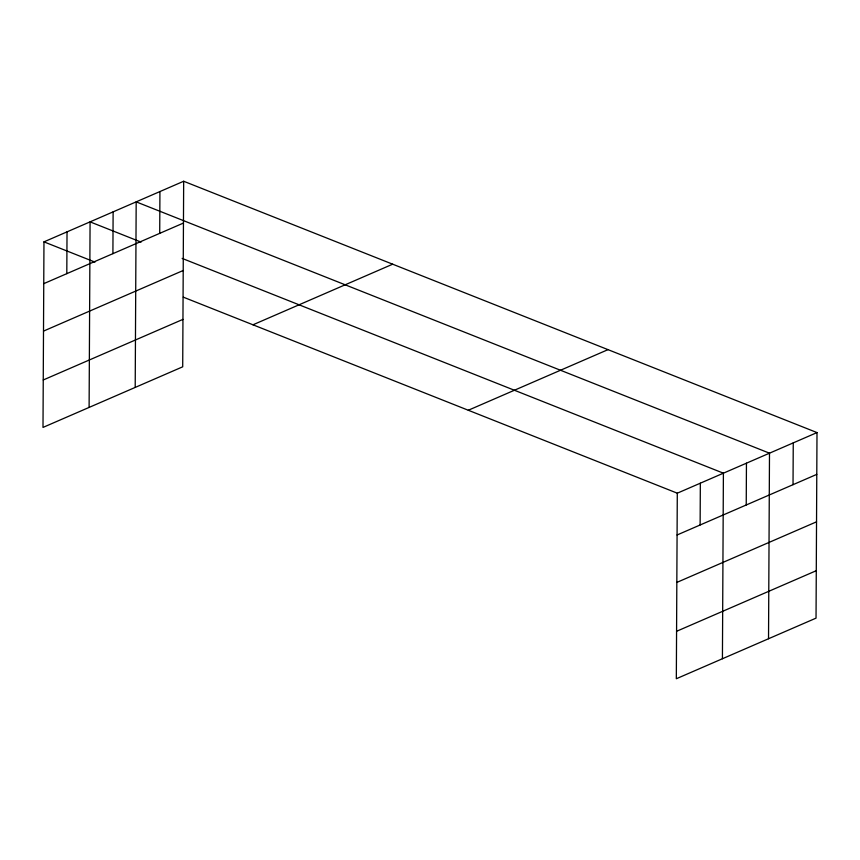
<?xml version="1.0" encoding="UTF-8"?>
<svg xmlns="http://www.w3.org/2000/svg" width="860" height="860" viewBox="0 0 860 860"><rect width="100%" height="100%" fill="white"/><g stroke="black" fill="none" stroke-linecap="round" stroke-linejoin="round"><path stroke-width="1.29" d="M183.674 181.256L43.967 241.864L43 427.42L182.707 366.812L183.674 181.256L817 432.58L816.033 618.136L676.325 678.744L677.293 493.188L817 432.58M66.8 273.652L67.026 231.867M89.107 407.414L90.074 221.869L141.083 242.101M112.907 253.657L113.122 211.861M135.203 387.419L136.181 201.863L769.496 453.188L768.528 638.743M159.713 233.35L159.928 191.554M700.126 524.976L700.341 483.191M722.421 658.738L723.4 473.183L182.137 258.398M746.233 504.981L746.448 463.185M793.028 484.674L793.253 442.878M43.752 283.66L183.459 223.052M43.505 331.1L183.212 270.491M43.247 379.98L182.954 319.372M252.969 324.8L392.676 264.192M468.291 410.252L608.009 349.644M677.078 534.985L816.785 474.376M676.82 582.424L816.538 521.816M676.573 631.304L816.28 570.696M43.967 241.864L94.976 262.106M183.298 297.151L677.293 493.188"/></g></svg>
